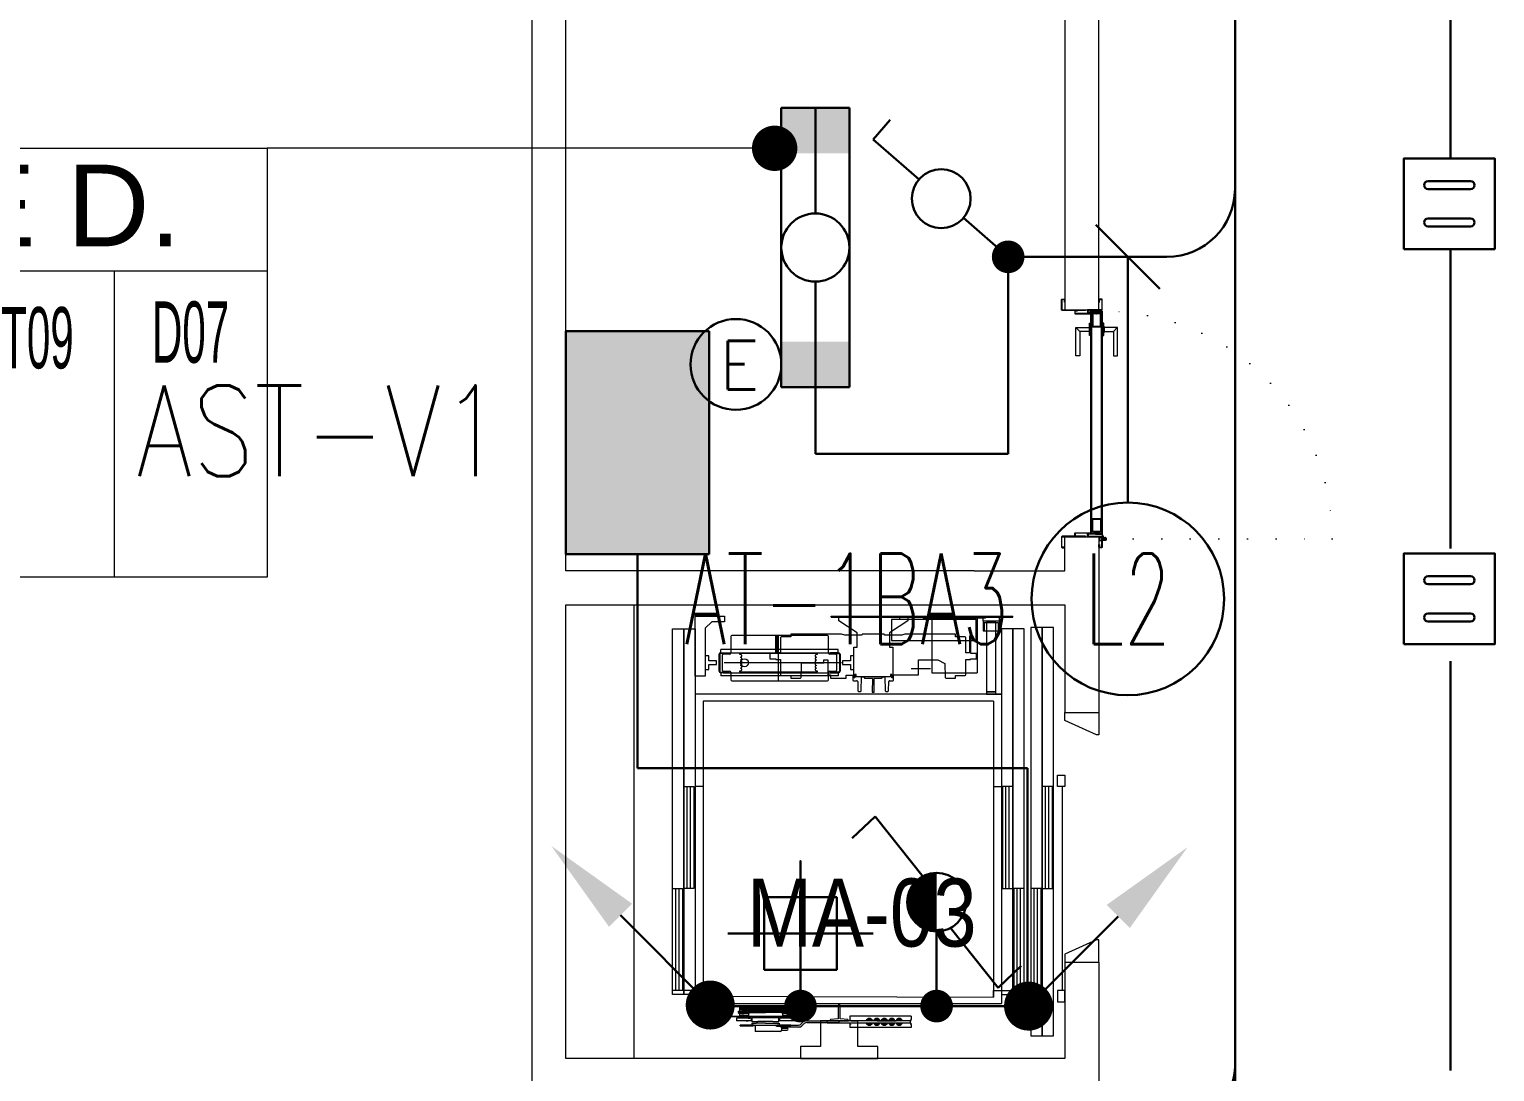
# Model space of a CAD drawing. Header units: metres. Extents: x -13316 to 152404, y -3899 to 30226.
# Drawn here: x 87758 to 88404, y 2069 to 2529 of the extents above; entities that cross this region are included whole.
import ezdxf
from ezdxf.enums import TextEntityAlignment as Align

# ---------------------------------------------------------------- set-up
doc = ezdxf.new("R2010")
doc.units = ezdxf.units.M
doc.header["$LTSCALE"] = 100
doc.header["$MEASUREMENT"] = 0
doc.linetypes.add('DOT2', pattern=[0.125, 0, -0.125])
doc.linetypes.add('HIDDEN', pattern=[0.375, 0.25, -0.125])
doc.layers.get('0').update_dxf_attribs({"color": 9, "lineweight": 9})
for name, color, linetype, lineweight in [('00', 9, 'Continuous', 9), ('05V', 9, 'Continuous', 9), ('06B', 9, 'Continuous', 9), ('06D', 9, 'Continuous', 9), ('10', 9, 'Continuous', 9), ('20', 9, 'DOT2', 9), ('21', 9, 'Continuous', 9), ('21_mahal200', 9, 'Continuous', 9), ('E-1x58W ETANŞ FLUORESAN ARMATÜR (DİKEY MONTAJ)', 7, 'Continuous', 30), ('E-2x18W GÖMME PL COMPACT FLUORESAN KARE ARMATÜR', 7, 'Continuous', 30), ('E-2x36 W SIVAÜSTÜ FLUORESAN ARMATÜR (ETANŞ)', 7, 'Continuous', 30), ('E-ACİL AYDINLATMA KİTİ', 7, 'Continuous', 30), ('E-ANAHTAR', 7, 'Continuous', 30), ('E-AYDINLATMA VE PRİZ PANOSU', 7, 'Continuous', 30), ('E-KABLO', 7, 'Continuous', 30), ('E-KUVVET PANOSU (MCC)', 7, 'Continuous', 30), ('E-LINYE', 7, 'Continuous', 30), ('E-VAEVİYEN ANAHTAR (ETANŞ)', 7, 'Continuous', 30), ('E-YUKARI ÇIKAN HAT', 7, 'Continuous', 30)]:
    doc.layers.add(name, color=color, linetype=linetype, lineweight=lineweight)
doc.styles.add('Arial', font='arial.ttf', dxfattribs={"height": 2.5})
doc.styles.add('E-YAZI', font='txttw.shx')
doc.styles.add('MuuM_TEXT-STANDART', font='ARIALN.TTF')
doc.dimstyles.new('MuuM_DIM200', dxfattribs={"dimscale": 20, "dimtxt": 2, "dimasz": 1, "dimexe": 1, "dimexo": 1, "dimgap": 1, "dimtad": 1, "dimdec": 1, "dimrnd": 0.5, "dimdsep": 46, "dimtxsty": 'MuuM_TEXT-STANDART', "dimblk": 'ARCHTICK', "dimcen": 0, "dimdle": 0.15, "dimclrd": 256, "dimclre": 256, "dimclrt": 256, "dimadec": 0, "dimazin": 0, "dimtfac": 5, "dimtdec": 1, "dimtix": 1, "dimtmove": 2, "dimatfit": 3, "dimldrblk": 'DOT', "dimfxl": 3, "dimfxlon": 1, "dimtolj": 1, "dimlwd": -1, "dimlwe": -1, "dimarcsym": 0})

# ---------------------------------------------------------------- blocks, each defined once
blk = doc.blocks.new('100_1x58W ETANŞ FLUORESAN ARMATÜR (DİKEY MONTAJ)')
at = {"layer": 'E-1x58W ETANŞ FLUORESAN ARMATÜR (DİKEY MONTAJ)', "color": 4}
for points in [[(0, 2), (0, 2), (0, -2)], [(-1, -1), (1, -1), (1, 1), (-1, 1), (-1, -1)], [(-2, 0), (2, 0)]]:
    blk.add_lwpolyline(points, dxfattribs=at)
blk = doc.blocks.new('100_VAEVİYEN ANAHTAR (ETANŞ)')
at = {"layer": 'E-VAEVİYEN ANAHTAR (ETANŞ)', "color": 4}
for p, q in [((-1.695, 5.222), (-2.326, 4.622)), ((-0.372, 3.563), (-1.695, 5.222)), ((0, 2.053), (0, 0)), ((0.372, 2.164), (1.695, 0.505)), ((1.695, 0.505), (2.326, 1.105))]:
    blk.add_line(p, q, dxfattribs=at)
at = {"layer": 'E-VAEVİYEN ANAHTAR (ETANŞ)', "color": 4, "const_width": 0.81}
blk.add_lwpolyline([(0, 3.268, 0.414214), (-0.405, 2.863, 0.414214), (0, 2.458, 0.414214)], format="xyb", dxfattribs=at)
at = {"layer": 'E-VAEVİYEN ANAHTAR (ETANŞ)', "color": 4}
blk.add_circle((0, 2.863), 0.81, dxfattribs=at)
blk = doc.blocks.new('100_2x36 W SIVAÜSTÜ FLUORESAN ARMATÜR (ETANŞ)')
at = {"layer": 'E-2x36 W SIVAÜSTÜ FLUORESAN ARMATÜR (ETANŞ)', "color": 4}
for p, q in [((-6.15, 1.5), (6.15, 1.5)), ((-6.15, 1.5), (-6.15, -1.5)), ((6.15, 1.5), (6.15, -1.5)), ((-1.5, 0), (-6.15, 0)), ((1.5, 0), (6.15, 0)), ((-6.15, -1.5), (6.15, -1.5))]:
    blk.add_line(p, q, dxfattribs=at)
blk.add_circle((0, 0), 1.5, dxfattribs=at)
for points in [[(-4.15, 1.5), (-4.15, -1.5), (-6.15, 1.5), (-6.15, -1.5)], [(4.15, 1.5), (4.15, -1.5), (6.15, 1.5), (6.15, -1.5)]]:
    blk.add_solid(points, dxfattribs=at)
blk = doc.blocks.new('100_ANAHTAR')
at = {"layer": 'E-ANAHTAR', "color": 4}
for p, q in [((0, 5.345), (-0.714, 5.345)), ((0, 3.673), (0, 5.345)), ((0, 2.053), (0, 0))]:
    blk.add_line(p, q, dxfattribs=at)
blk.add_circle((0, 2.863), 0.81, dxfattribs=at)
blk = doc.blocks.new('100_ACİL AYDINLATMA KİTİ')
at = {"layer": 'E-ACİL AYDINLATMA KİTİ', "color": 3}
blk.add_circle((0, 0), 1.251, dxfattribs=at)
at = {"layer": 'E-ACİL AYDINLATMA KİTİ', "color": 3, "style": 'E-YAZI'}
blk.add_text('E', height=1.34, dxfattribs=at).set_placement((-0.448, -0.694))
blk = doc.blocks.new('100_KUVVET PANOSU (MCC)')
at = {"layer": 'E-KUVVET PANOSU (MCC)', "color": 4}
for p, q in [((-3.072, 3.948), (3.072, 3.948)), ((-3.072, 0), (-3.072, 3.948)), ((3.072, 3.948), (3.072, 0)), ((3.072, 0), (-3.072, 0))]:
    blk.add_line(p, q, dxfattribs=at)
blk.add_solid([(-3.072, 3.948), (3.072, 3.948), (-3.072, 0), (3.072, 0)], dxfattribs=at)
blk = doc.blocks.new('100_YUKARI ÇIKAN HAT')
at = {"layer": 'E-YUKARI ÇIKAN HAT', "color": 3, "linetype": 'Continuous'}
blk.add_line((2.472, 2.471), (0, 0), dxfattribs=at)
at = {"layer": 'E-YUKARI ÇIKAN HAT', "color": 4, "linetype": 'Continuous', "const_width": 0.675}
blk.add_lwpolyline([(-0.338, 0, 1), (0.337, 0, 1)], format="xyb", close=True, dxfattribs=at)
at = {"layer": 'E-YUKARI ÇIKAN HAT', "color": 3, "linetype": 'Continuous'}
blk.add_solid([(2.154, 2.789), (2.79, 2.152), (4.382, 4.379)], dxfattribs=at)
blk = doc.blocks.new('2x18W GÖMME PL COMPACT FLUORESAN KARE ARMATÜR')
at = {"layer": 'E-2x18W GÖMME PL COMPACT FLUORESAN KARE ARMATÜR', "color": 7}
for p, q in [((-9.33, 10), (9.33, 10)), ((-9.33, 6.44), (9.33, 6.44)), ((-9.33, -6.44), (9.33, -6.44)), ((-9.33, -10), (9.33, -10))]:
    blk.add_line(p, q, dxfattribs=at)
at = {"layer": 'E-2x18W GÖMME PL COMPACT FLUORESAN KARE ARMATÜR', "color": 4}
blk.add_lwpolyline([(-20, -20), (20, -20), (20, 20), (-20, 20)], close=True, dxfattribs=at)
at = {"layer": 'E-2x18W GÖMME PL COMPACT FLUORESAN KARE ARMATÜR', "color": 7}
for centre, start, end in [((-9.33, 8.22), 90, 180), ((-9.33, 8.22), 180, 270), ((9.33, 8.22), 360, 90), ((9.33, 8.22), 270, 360), ((-9.33, -8.22), 90, 180), ((9.33, -8.22), 0, 90), ((-9.33, -8.22), 180, 270), ((9.33, -8.22), 270, 0)]:
    blk.add_arc(centre, 1.78, start, end, dxfattribs=at)
blk = doc.blocks.new('_ArchTick')
at = {"color": 0, "linetype": 'ByBlock', "const_width": 0.15}
blk.add_lwpolyline([(-0.5, -0.5), (0.5, 0.5)], dxfattribs=at)
blk = doc.blocks.new('_Dot')
at = {"color": 0, "linetype": 'ByBlock', "lineweight": -2}
blk.add_line((-0.5, 0), (-1, 0), dxfattribs=at)
at = {"color": 0, "linetype": 'ByBlock', "const_width": 0.5}
blk.add_lwpolyline([(-0.25, 0, 1), (0.25, 0, 1)], format="xyb", close=True, dxfattribs=at)
blk = doc.blocks.new('0_roomno2')
blk.add_lwpolyline([(19.375, -10.5), (0, -10.5), (0, 0), (19.375, 0)], close=True)
for points in [[(0, -3), (19.375, -3)], [(8.125, -3), (8.125, -10.5)], [(11.875, -3), (11.875, -10.5)], [(15.625, -3), (15.625, -10.5)], [(0, -6.75), (8.125, -6.75)]]:
    blk.add_lwpolyline(points)
at = {"style": 'MuuM_TEXT-STANDART', "width": 0.6}
blk.add_text('H:', height=1.5, dxfattribs=at).set_placement((0.35, -8.608), align=Align.MIDDLE_LEFT)
at = {"style": 'Arial'}
blk.add_attdef('ODANO', (0, 1.17), '', height=2, dxfattribs=at)
blk.add_attdef('MEKANADI', text='', height=2, dxfattribs=at).set_placement((0.35, -3), align=Align.BOTTOM_LEFT)
at = {"style": 'MuuM_TEXT-STANDART', "width": 0.6}
for tag, p in [('YER01', (10, -4.5)), ('TAVAN01', (13.75, -4.5)), ('DUVAR01', (17.5, -4.5)), ('YER02', (10, -6.75)), ('TAVAN02', (13.75, -6.75)), ('DUVAR02', (17.5, -6.75)), ('YER03', (10, -9)), ('TAVAN03', (13.75, -9)), ('DUVAR03', (17.5, -9))]:
    blk.add_attdef(tag, text='', height=1.5, dxfattribs=at).set_placement(p, align=Align.MIDDLE_CENTER)
for tag, p in [('M2', (0.35, -4.875)), ('TEMIZTAVANYUKSEKLIGI', (1.8, -8.608))]:
    blk.add_attdef(tag, text='', height=1.5, dxfattribs=at).set_placement(p, align=Align.MIDDLE_LEFT)
blk = doc.blocks.new('p-as-01_vw')
at = {"layer": '06D'}
for p, q in [((-542.5, -67), (-542.5, -17)), ((-542.5, -17), (1070, -17)), ((-525, -152), (-525, -17)), ((-525, -62), (-525, -17)), ((-525, -17), (-75, -17)), ((-525, -32), (-75, -32)), ((-525, -47), (-75, -47)), ((-75, -62), (-525, -62)), ((-75, -17), (-75, -62)), ((1070, -17), (1070, -67)), ((782, -117), (-582, -117)), ((-582, -152), (-582, -117)), ((1070, -117), (-582, -117)), ((-582, -120), (-582, -1432)), ((-542.5, -117), (-542.5, -67)), ((-542.5, -67), (1070, -67)), ((1070, -67), (-542.5, -67)), ((-75, -112), (-75, -67)), ((-75, -67), (375, -67)), ((-75, -82), (375, -82)), ((-75, -97), (375, -97)), ((375, -112), (-75, -112)), ((375, -67), (375, -112)), ((375, -152), (375, -117)), ((782, -1467), (782, -117)), ((860, -162), (860, -117)), ((860, -117), (1125, -117)), ((1070, -67), (1070, -117)), ((1125, -117), (1125, -247)), ((-550, -152), (-553.5, -1432)), ((750, -152), (-550, -152)), ((750, -1432), (750, -152)), ((920, -162), (860, -162)), ((890, -162), (890, -177)), ((950, -162), (890, -162)), ((890, -177), (912, -177)), ((912, -177), (912, -212)), ((1072, -162), (920, -162)), ((928, -212), (928, -177)), ((928, -177), (950, -177)), ((950, -177), (950, -162)), ((1100, -190), (1072, -162)), ((1100, -247), (1100, -190)), ((876, -231), (862.5, -231)), ((862.5, -748.1), (862.5, -231)), ((876, -265), (876, -230)), ((876, -241.1), (876, -728.1)), ((879, -230), (879, -265)), ((957, -223), (883, -223)), ((883, -223), (957, -223)), ((957, -226), (883, -226)), ((912, -212), (928, -212)), ((920, -761.6), (920, -245.4)), ((961, -265), (961, -230)), ((964, -230), (964, -265)), ((964, -231), (977.5, -231)), ((964, -241.1), (964, -728.1)), ((977.5, -748.1), (977.5, -231)), ((1125, -247), (1100, -247)), ((-680, -377), (-680, -315.5)), ((-680, -315.5), (-680, -372)), ((-680, -315.5), (-678, -315.5)), ((-678, -315.5), (-680, -315.5)), ((-678, -377), (-678, -315.5)), ((-678, -315.5), (-678, -367)), ((-658, -364.5), (-658, -299.5)), ((-647, -299.5), (-658, -299.5)), ((-647, -364.5), (-647, -299.5)), ((-645.5, -320), (-647, -320)), ((-645.5, -320), (-645.5, -332)), ((-640, -322), (-645.5, -322)), ((-645.5, -332), (-645.5, -322)), ((-640, -267), (-640, -427)), ((-638, -267), (-640, -267)), ((-638, -267), (-638, -427)), ((-635, -322), (-638, -322)), ((-635, -312), (-635, -352)), ((-626, -312), (-635, -312)), ((-635, -332), (-635, -322)), ((-621, -307), (-626, -312)), ((-626, -312), (-626, -352)), ((-622, -308), (-622, -427)), ((-617.5, -307), (-621, -307)), ((-616.5, -308), (-617.5, -307)), ((-616.5, -308), (-616.5, -427)), ((-616.5, -318.5), (-613.9, -333.5)), ((-613, -313.5), (-599, -313.5)), ((-599, -313.5), (-613, -313.5)), ((-613, -315.5), (-613, -313.5)), ((-613, -313.5), (-613, -315.5)), ((-613, -315.5), (-599, -315.5)), ((-613, -315.5), (-599, -315.5)), ((-607.5, -318.5), (-610.1, -333.5)), ((-607.5, -535.5), (-607.5, -318.5)), ((-602, -318.5), (-607.5, -318.5)), ((-602, -318.5), (-602, -427)), ((-598, -318.7), (-598, -316.5)), ((-598, -316.5), (-598, -318.7)), ((-598, -318.7), (-598, -535.2)), ((-598, -318.7), (-598, -535.2)), ((-596, -316.5), (-596, -537.5)), ((-596, -537.5), (-596, -316.5)), ((879, -265), (876, -265)), ((878.5, -316.6), (880.5, -314.6)), ((878.5, -652.6), (878.5, -316.6)), ((880.5, -314.6), (884.3, -314.6)), ((884.3, -314.6), (885.8, -320.4)), ((894.2, -320.4), (894.8, -318.1)), ((894.8, -318.1), (897.2, -318.1)), ((897.2, -318.1), (897.8, -320.4)), ((906.2, -320.4), (906.8, -318.1)), ((906.8, -318.1), (909.2, -318.1)), ((909.2, -318.1), (909.8, -320.4)), ((918.2, -320.4), (918.8, -318.1)), ((918.8, -318.1), (921.2, -318.1)), ((921.2, -318.1), (921.8, -320.4)), ((930.2, -320.4), (930.8, -318.1)), ((930.8, -318.1), (933.2, -318.1)), ((933.2, -318.1), (933.8, -320.4)), ((942.2, -320.4), (942.8, -318.1)), ((942.8, -318.1), (945.2, -318.1)), ((945.2, -318.1), (945.8, -320.4)), ((954.2, -320.4), (955.7, -314.6)), ((955.7, -314.6), (959.5, -314.6)), ((959.5, -314.6), (961.5, -316.6)), ((964, -265), (961, -265)), ((961.5, -316.6), (961.5, -652.6)), ((-679, -382), (-706.1, -382)), ((-706.1, -493), (-706.1, -382)), ((-706.1, -383), (-678, -383)), ((-680, -372), (-678, -372)), ((-678, -372), (-680, -372)), ((-680, -377), (-680, -372)), ((-678, -377), (-680, -377)), ((-680, -377), (-678, -377)), ((-679, -382), (-679, -377)), ((-678, -367), (-678, -572.4)), ((-668, -367), (-678, -367)), ((-678, -367), (-678, -386.5)), ((-678, -372), (-678, -367)), ((-678, -377), (-678, -372)), ((-668, -367), (-668, -386.5)), ((-668, -427), (-668, -386.5)), ((-645.7, -367.5), (-661.7, -367.5)), ((-661.7, -367.5), (-661.7, -394.1)), ((-658, -342), (-658, -351)), ((-658, -360), (-658, -351)), ((-647, -364.5), (-658, -364.5)), ((-645.5, -344), (-647, -344)), ((-647, -350.9), (-647, -359.1)), ((-645.7, -394.1), (-645.7, -367.5)), ((-645.5, -332), (-645.5, -342)), ((-645.5, -344), (-645.5, -332)), ((-640, -342), (-645.5, -342)), ((-635, -342), (-638, -342)), ((-635, -332), (-635, -342)), ((-626, -352), (-635, -352)), ((-622, -356), (-626, -352)), ((-613.9, -520.5), (-613.9, -333.5)), ((-610.1, -333.5), (-613.9, -333.5)), ((-610.1, -333.5), (-610.1, -520.5)), ((890, -323.6), (890, -323.6)), ((902, -323.6), (902, -323.6)), ((914, -323.6), (914, -323.6)), ((926, -323.6), (926, -323.6)), ((938, -323.6), (938, -323.6)), ((950, -323.6), (950, -323.6)), ((-678, -448.9), (-678, -487)), ((-668, -396.5), (-668, -395.5)), ((-668, -427), (-668, -487)), ((-661.9, -427), (-661.9, -394.1)), ((-661.7, -394.1), (-661.9, -394.1)), ((-661.9, -395.2), (-661.9, -395.2)), ((-661.9, -459.9), (-661.9, -427)), ((-645.5, -427), (-645.5, -394.1)), ((-645.5, -395.2), (-645.5, -395.2)), ((-645.5, -459.9), (-645.5, -427)), ((-640, -427), (-640, -587)), ((-638, -427), (-638, -587)), ((-622, -546), (-622, -427)), ((-622, -432), (-622, -427)), ((-616.5, -546), (-616.5, -427)), ((-602, -535.5), (-602, -427)), ((-688.8, -498), (-701.1, -498)), ((-699, -498), (-699, -523.4)), ((-691, -498), (-691, -523.4)), ((-686, -572.4), (-686, -497.1)), ((-683.8, -476), (-684, -476)), ((-683.8, -493), (-683.8, -476)), ((-680, -477), (-680, -538.5)), ((-678, -477), (-680, -477)), ((-678, -477), (-680, -477)), ((-680, -482), (-680, -477)), ((-680, -538.5), (-680, -482)), ((-678, -482), (-680, -482)), ((-680, -482), (-678, -482)), ((-679, -477), (-679, -473.3)), ((-678, -477), (-678, -538.5)), ((-678, -482), (-678, -477)), ((-678, -538.5), (-678, -482)), ((-668, -487), (-678, -487)), ((-661.9, -458.8), (-661.9, -458.8)), ((-661.7, -459.9), (-661.9, -459.9)), ((-661.7, -459.9), (-661.7, -486.5)), ((-661.7, -486.5), (-645.7, -486.5)), ((-658, -554.5), (-658, -489.5)), ((-647, -489.5), (-658, -489.5)), ((-647, -554.5), (-647, -489.5)), ((-647, -503.1), (-647, -494.9)), ((-645.5, -510), (-647, -510)), ((-645.7, -486.5), (-645.7, -459.9)), ((-645.7, -459.9), (-645.5, -459.9)), ((-645.5, -458.8), (-645.5, -458.8)), ((-645.5, -510), (-645.5, -522)), ((-640, -512), (-645.5, -512)), ((-645.5, -522), (-645.5, -512)), ((-635, -512), (-638, -512)), ((-635, -542), (-635, -502)), ((-626, -502), (-635, -502)), ((-635, -522), (-635, -512)), ((-635, -522), (-635, -512)), ((-622, -498), (-626, -502)), ((-626, -542), (-626, -502)), ((840, -484.6), (1040, -484.6)), ((-680, -538.5), (-678, -538.5)), ((-680, -538.5), (-678, -538.5)), ((-658, -550), (-658, -541)), ((-647, -554.5), (-658, -554.5)), ((-645.5, -534), (-647, -534)), ((-645.5, -534), (-645.5, -522)), ((-645.5, -522), (-645.5, -532)), ((-640, -532), (-645.5, -532)), ((-635, -532), (-638, -532)), ((-635, -522), (-635, -532)), ((-635, -522), (-635, -532)), ((-626, -542), (-635, -542)), ((-621, -547), (-626, -542)), ((-617.5, -547), (-621, -547)), ((-616.5, -546), (-617.5, -547)), ((-616.5, -535.5), (-613.9, -520.5)), ((-610.1, -520.5), (-613.9, -520.5)), ((-613, -538.5), (-599, -538.5)), ((-599, -538.5), (-613, -538.5)), ((-613, -538.5), (-613, -540.5)), ((-613, -538.5), (-613, -540.5)), ((-613, -540.5), (-599, -540.5)), ((-613, -540.5), (-599, -540.5)), ((-607.5, -535.5), (-610.1, -520.5)), ((-602, -535.5), (-607.5, -535.5)), ((-598, -535.2), (-598, -537.5)), ((-598, -535.2), (-598, -537.5)), ((-771, -582), (-825, -582)), ((-825, -582), (-825, -752)), ((-771, -670), (-771, -582)), ((-679, -589.3), (-670.5, -597.8)), ((-673.3, -583.7), (-665, -592)), ((-665.8, -609.1), (-665.8, -752)), ((-658, -608.9), (-658, -752)), ((-638, -587), (-640, -587)), ((890, -645.6), (890, -645.6)), ((902, -645.6), (902, -645.6)), ((914, -645.6), (914, -645.6)), ((926, -645.6), (926, -645.6)), ((938, -645.6), (938, -645.6)), ((950, -645.6), (950, -645.6)), ((-658, -670), (-771, -670)), ((-668, -1066), (-668, -699.5)), ((-668, -699.5), (-658, -699.5)), ((-658, -752), (-658, -670)), ((-658, -1066), (-658, -699.5)), ((880.5, -654.6), (878.5, -652.6)), ((884.3, -654.6), (880.5, -654.6)), ((885.8, -648.8), (884.3, -654.6)), ((894.8, -651.1), (894.2, -648.8)), ((897.2, -651.1), (894.8, -651.1)), ((897.8, -648.8), (897.2, -651.1)), ((906.8, -651.1), (906.2, -648.8)), ((909.2, -651.1), (906.8, -651.1)), ((909.8, -648.8), (909.2, -651.1)), ((918.8, -651.1), (918.2, -648.8)), ((921.2, -651.1), (918.8, -651.1)), ((921.8, -648.8), (921.2, -651.1)), ((930.8, -651.1), (930.2, -648.8)), ((933.2, -651.1), (930.8, -651.1)), ((933.8, -648.8), (933.2, -651.1)), ((942.8, -651.1), (942.2, -648.8)), ((945.2, -651.1), (942.8, -651.1)), ((945.8, -648.8), (945.2, -651.1)), ((955.7, -654.6), (954.2, -648.8)), ((959.5, -654.6), (955.7, -654.6)), ((961.5, -652.6), (959.5, -654.6)), ((-825, -752), (-825, -922)), ((-665.8, -752), (-658, -752)), ((-652, -713.5), (-658, -711)), ((-658, -711), (-658, -793)), ((-658, -834), (-658, -752)), ((-658, -752), (-658, -752)), ((-649.8, -748.2), (-652, -713.5)), ((-652, -790.5), (-649.8, -755.8)), ((-625.4, -748.2), (-649.8, -748.2)), ((-649.8, -755.8), (-625.4, -755.8)), ((-615.4, -747.5), (-625.4, -748.2)), ((-625.4, -755.8), (-615.4, -756)), ((-590, -747.5), (-615.4, -747.5)), ((-615.4, -756), (-590, -756.5)), ((-590, -756.5), (-590, -747.5)), ((876, -748.1), (862.5, -748.1)), ((879, -714.1), (876, -714.1)), ((876, -714.1), (876, -749.1)), ((879, -749.1), (879, -714.1)), ((957, -753.1), (883, -753.1)), ((957, -756.1), (883, -756.1)), ((883, -756.1), (957, -756.1)), ((928, -767.1), (912, -767.1)), ((912, -767.1), (912, -802.1)), ((928, -802.1), (928, -767.1)), ((964, -714.1), (961, -714.1)), ((961, -714.1), (961, -749.1)), ((964, -749.1), (964, -714.1)), ((964, -748.1), (977.5, -748.1)), ((1052, -832.1), (1104, -751.1)), ((1104, -751.1), (1120, -751.1)), ((1120, -751.1), (1120, -729.7)), ((1120, -729.7), (1125, -729.7)), ((1125, -729.7), (1125, -902.7)), ((-771, -922), (-771, -834)), ((-771, -834), (-658, -834)), ((-688, -1069.5), (-688, -799.5)), ((-674, -799.5), (-688, -799.5)), ((-674, -799.5), (-674, -801.5)), ((-673.5, -801.5), (-674, -801.5)), ((-673.5, -801.5), (-673.5, -800)), ((-673.5, -800), (-668.5, -800)), ((-668.5, -803.5), (-668.5, -800)), ((-668.5, -803.5), (-668, -803.5)), ((-668, -912.2), (-668, -799.5)), ((-658, -793), (-652, -790.5)), ((-658, -803.5), (-657.5, -803.5)), ((-658, -804.5), (-658, -829.5)), ((-657.5, -803.5), (-657.5, -800)), ((-657.5, -800), (-652.5, -800)), ((-652.5, -802.5), (-652.5, -800)), ((-652.5, -802.5), (-652, -802.5)), ((-638, -799.5), (-652, -799.5)), ((-652, -799.5), (-652, -802.5)), ((-638, -1069.5), (-638, -799.5)), ((853, -821.1), (853, -817.1)), ((853, -817.1), (988, -817.1)), ((868, -821.1), (853, -821.1)), ((858, -902.1), (858, -827.1)), ((858, -827.1), (868, -827.1)), ((868, -827.1), (868, -821.1)), ((912, -802.1), (890, -802.1)), ((890, -802.1), (890, -817.1)), ((890, -817.1), (950, -817.1)), ((950, -802.1), (928, -802.1)), ((950, -817.1), (950, -802.1)), ((988, -817.1), (988, -832.1)), ((988, -832.1), (1052, -832.1)), ((-668, -876.9), (-672.5, -879.5)), ((-672.5, -879.5), (-672.5, -890.5)), ((-672.5, -890.5), (-668, -893.1)), ((-653.5, -879.5), (-658, -876.9)), ((-658, -893.1), (-653.5, -890.5)), ((-653.5, -890.5), (-653.5, -879.5)), ((815.4, -898.1), (790, -897.6)), ((790, -897.6), (790, -906.6)), ((825.4, -898.4), (815.4, -898.1)), ((849.8, -898.4), (825.4, -898.4)), ((852, -863.6), (849.8, -898.4)), ((858, -861.1), (852, -863.6)), ((858, -943.1), (858, -861.1)), ((858, -903.3), (858, -902.1)), ((858, -978.3), (858, -903.3)), ((1125, -902.7), (1125, -1075.7)), ((-825, -922), (-771, -922)), ((-668, -909.9), (-672.5, -912.5)), ((-672.5, -912.5), (-672.5, -923.5)), ((-672.5, -923.5), (-668, -926.1)), ((-668, -942.9), (-672.5, -945.5)), ((-672.5, -945.5), (-672.5, -956.5)), ((-672.5, -956.5), (-668, -959.1)), ((-653.5, -912.5), (-658, -909.9)), ((-658, -926.1), (-653.5, -923.5)), ((-653.5, -945.5), (-658, -942.9)), ((-658, -959.1), (-653.5, -956.5)), ((-653.5, -923.5), (-653.5, -912.5)), ((-653.5, -956.5), (-653.5, -945.5)), ((790, -906.6), (815.4, -906.6)), ((815.4, -906.6), (825.4, -905.9)), ((825.4, -905.9), (849.8, -905.9)), ((849.8, -905.9), (852, -940.6)), ((852, -940.6), (858, -943.1)), ((-668, -975.9), (-672.5, -978.5)), ((-672.5, -978.5), (-672.5, -989.5)), ((-672.5, -989.5), (-668, -992.1)), ((-668, -1008.9), (-672.5, -1011.5)), ((-672.5, -1011.5), (-672.5, -1022.5)), ((-672.5, -1022.5), (-668, -1025.1)), ((-653.5, -978.5), (-658, -975.9)), ((-658, -992.1), (-653.5, -989.5)), ((-653.5, -1011.5), (-658, -1008.9)), ((-658, -1025.1), (-653.5, -1022.5)), ((-653.5, -989.5), (-653.5, -978.5)), ((-653.5, -1022.5), (-653.5, -1011.5)), ((853, -988.3), (853, -984.3)), ((853, -984.3), (868, -984.3)), ((988, -988.3), (853, -988.3)), ((868, -978.3), (858, -978.3)), ((868, -984.3), (868, -978.3)), ((1052, -973.3), (988, -973.3)), ((988, -973.3), (988, -988.3)), ((1104, -1054.3), (1052, -973.3)), ((-674, -1069.5), (-688, -1069.5)), ((-674, -1069.5), (-674, -1067.5)), ((-674, -1067.5), (-673.5, -1067.5)), ((-673.5, -1067.5), (-673.5, -1069)), ((-673.5, -1067.5), (-673.5, -1067.5)), ((-673.5, -1069), (-668.5, -1069)), ((-668.5, -1065.5), (-668.5, -1069)), ((-668.5, -1065.5), (-668, -1065.5)), ((-668, -1066), (-658, -1066)), ((-658, -1064.5), (-658, -1039.5)), ((-658, -1065.5), (-657.5, -1065.5)), ((-657.5, -1065.5), (-657.5, -1069)), ((-657.5, -1069), (-652.5, -1069)), ((-652.5, -1066.5), (-652.5, -1069)), ((-652.5, -1066.5), (-652, -1066.5)), ((-652, -1069.5), (-652, -1066.5)), ((-638, -1069.5), (-652, -1069.5)), ((1120, -1054.3), (1104, -1054.3)), ((1120, -1075.7), (1120, -1054.3)), ((1125, -1075.7), (1120, -1075.7)), ((792, -1402.1), (782, -1402.1)), ((782, -1402.1), (782, -1442.1)), ((792, -1442.1), (792, -1402.1)), ((1096.6, -1402.1), (792, -1402.1)), ((792, -1402.1), (792, -1442.1)), ((1096.6, -1442.1), (1096.6, -1402.1)), ((-582, -1432), (-582, -1467)), ((1070, -1467), (-582, -1467)), ((750, -1432), (-553.5, -1432)), ((-553.5, -1432), (-525, -1432)), ((-542.5, -1467), (-542.5, -1517)), ((-525, -1432), (-525, -1567)), ((375, -1472), (-75, -1472)), ((-75, -1472), (-75, -1517)), ((750, -1432), (375, -1432)), ((375, -1432), (375, -1467)), ((375, -1517), (375, -1472)), ((782, -1432), (782, -1467)), ((782, -1442.1), (792, -1442.1)), ((792, -1442.1), (1096.6, -1442.1)), ((1070, -1517), (1070, -1467)), ((-542.5, -1517), (1070, -1517)), ((1070, -1517), (-542.5, -1517)), ((-542.5, -1517), (-542.5, -1567)), ((-75, -1522), (-525, -1522)), ((-525, -1522), (-525, -1567)), ((-525, -1537), (-75, -1537)), ((-75, -1487), (375, -1487)), ((-75, -1502), (375, -1502)), ((-75, -1517), (375, -1517)), ((-75, -1567), (-75, -1522)), ((1070, -1567), (1070, -1517)), ((1075, -1597), (-725, -1597)), ((-725, -1597), (-725, -1647)), ((-542.5, -1567), (1070, -1567)), ((-525, -1552), (-75, -1552)), ((-525, -1567), (-75, -1567)), ((-75, -1597), (-525, -1597)), ((-525, -1597), (-525, -1642)), ((-525, -1612), (-75, -1612)), ((-75, -1642), (-75, -1597)), ((1075, -1647), (1075, -1597)), ((1075, -1647), (-725, -1647)), ((-725, -1647), (-725, -1697)), ((-725, -1647), (1075, -1647)), ((-525, -1627), (-75, -1627)), ((-525, -1642), (-75, -1642)), ((375, -1647), (-75, -1647)), ((-75, -1647), (-75, -1692)), ((-75, -1662), (375, -1662)), ((-75, -1677), (375, -1677)), ((375, -1692), (375, -1647)), ((1075, -1697), (1075, -1647)), ((-725, -1697), (1075, -1697)), ((-525, -1714), (-575, -1714)), ((-575, -1714), (-575, -1747)), ((-525, -1747), (-525, -1714)), ((-525, -1737), (375, -1737)), ((-75, -1692), (375, -1692)), ((375, -1714), (425, -1714)), ((375, -1747), (375, -1714)), ((425, -1714), (425, -1747)), ((-575, -1747), (-525, -1747)), ((425, -1747), (375, -1747))]:
    blk.add_line(p, q, dxfattribs=at)
at = {"layer": '06D', "ltscale": 15}
for p, q in [((883, -242), (883, -269)), ((952, -237), (888, -237)), ((957, -269), (957, -242)), ((840, -279), (840, -700.1)), ((878, -274), (845, -274)), ((1035, -274), (962, -274)), ((1040, -700.1), (1040, -279)), ((845, -705.1), (878, -705.1)), ((883, -710.1), (883, -737.1)), ((957, -737.1), (957, -710.1)), ((962, -705.1), (1035, -705.1)), ((888, -742.1), (952, -742.1))]:
    blk.add_line(p, q, dxfattribs=at)
at = {"layer": '06D', "ltscale": 0.25}
for p, q in [((961, -446.1), (937, -446.1)), ((937, -446.1), (937, -473.1)), ((961, -472.1), (961, -446.1)), ((867, -493.1), (864, -496.1)), ((864, -496.1), (864, -539.1)), ((934, -493.1), (867, -493.1)), ((937, -473.1), (934, -473.1)), ((934, -473.1), (934, -493.1)), ((1036.5, -472.1), (961, -472.1)), ((964, -493.1), (964, -478.1)), ((964, -478.1), (1036.5, -478.1)), ((1031, -493.1), (964, -493.1)), ((1034, -496.1), (1031, -493.1)), ((1034, -539.1), (1034, -496.1)), ((1036.5, -478.1), (1036.5, -472.1)), ((864, -539.1), (852, -539.1)), ((852, -539.1), (852, -581.7)), ((1046, -539.1), (1034, -539.1)), ((1046, -762.6), (1046, -539.1)), ((854.9, -584.7), (894, -585.7)), ((894, -585.7), (919, -586.6)), ((919, -586.6), (919, -684.9)), ((933, -702.1), (866, -702.1)), ((866, -702.1), (866, -713.8)), ((919, -684.9), (933, -684.9)), ((933, -684.9), (933, -702.1)), ((866, -713.8), (851.5, -713.8)), ((851.5, -713.8), (851.5, -782.8)), ((1041.5, -776.5), (1046, -762.6)), ((793.8, -837.9), (793.8, -846.5)), ((836.7, -833.8), (796.7, -834.9)), ((836.7, -833.8), (836.7, -833.8)), ((840.8, -815.1), (840.8, -828.9)), ((865.5, -812.1), (843.8, -812.1)), ((851.5, -782.8), (865.5, -782.8)), ((865.5, -782.8), (865.5, -812.1)), ((1041.5, -852.6), (1041.5, -776.5)), ((796.7, -849.5), (858, -851)), ((858, -851), (858, -953.2)), ((1043, -852.6), (1041.5, -852.6)), ((1046, -948.6), (1046, -855.6)), ((-659, -920), (-659, -1004)), ((793.8, -957.7), (793.8, -966.4)), ((858, -953.2), (796.7, -954.7)), ((1041.5, -1027.8), (1041.5, -951.6)), ((1041.5, -951.6), (1043, -951.6)), ((796.7, -969.4), (836.7, -970.5)), ((836.7, -970.5), (836.7, -970.5)), ((840.8, -975.4), (840.8, -989.1)), ((843.8, -992.1), (866, -992.1)), ((866, -992.1), (866, -1102.1)), ((1046, -1041.6), (1041.5, -1027.8)), ((895, -1070.1), (895, -1154.1)), ((1046, -1265.1), (1046, -1041.6)), ((866, -1102.1), (933, -1102.1)), ((933, -1102.1), (933, -1187.1)), ((852, -1222.5), (852, -1265.1)), ((915.8, -1217.9), (854.9, -1219.6)), ((933, -1187.1), (915.8, -1217.9)), ((852, -1265.1), (864, -1265.1)), ((864, -1265.1), (864, -1308.1)), ((1034, -1308.1), (1034, -1265.1)), ((1034, -1265.1), (1046, -1265.1)), ((864, -1308.1), (867, -1311.1)), ((867, -1311.1), (934, -1311.1)), ((934, -1311.1), (934, -1331.1)), ((934, -1331.1), (937, -1331.1)), ((937, -1331.1), (937, -1358.1)), ((961, -1358.1), (961, -1332.1)), ((961, -1332.1), (1036.5, -1332.1)), ((964, -1326.1), (964, -1311.1)), ((964, -1311.1), (1031, -1311.1)), ((1036.5, -1326.1), (964, -1326.1)), ((1031, -1311.1), (1034, -1308.1)), ((1036.5, -1332.1), (1036.5, -1326.1)), ((937, -1358.1), (961, -1358.1))]:
    blk.add_line(p, q, dxfattribs=at)
at = {"layer": '06D', "linetype": 'Continuous', "ltscale": 0.25}
for p, q in [((1121, -717.1), (1121, -1300.6)), ((1121, -717.1), (1125, -717.1)), ((1125, -717.1), (1125, -1299.7)), ((1111, -982.6), (1018, -982.6)), ((1018, -982.6), (1018, -1356.6)), ((1111, -1356.6), (1111, -982.6)), ((1111, -1318.9), (1111, -1018.9)), ((1111, -1018.9), (1121, -1018.9)), ((1121, -1018.9), (1121, -1318.9)), ((876, -1160.1), (876, -1360.1)), ((1121, -1160.1), (876, -1160.1)), ((1121, -1122.6), (1116, -1122.6)), ((1121, -1122.6), (1116, -1122.6)), ((1116, -1397.6), (1116, -1122.6)), ((1121, -1397.6), (1121, -1122.6)), ((1121, -1318.9), (1111, -1318.9)), ((1121, -1300.6), (1121, -1309.1)), ((1121, -1309.1), (1121, -1315.1)), ((1121, -1315.1), (1121, -1322.6)), ((1121, -1322.6), (1121, -1517.1)), ((1125, -1299.7), (1125, -1309.1)), ((1125, -1309.1), (1125, -1315.1)), ((1125, -1315.1), (1125, -1323.5)), ((1125, -1323.5), (1125, -1517.1)), ((1121, -1360.1), (876, -1360.1)), ((1018, -1356.6), (1111, -1356.6)), ((1116, -1397.6), (1121, -1397.6)), ((1121, -1517.1), (1125, -1517.1))]:
    blk.add_line(p, q, dxfattribs=at)
at = {"layer": '06D', "ltscale": 30}
for p, q in [((1060.6, -1386.4), (1060.6, -1457.9)), ((1105, -1386.4), (1060.6, -1386.4)), ((1096.6, -1391.9), (1060.6, -1391.9)), ((1096.6, -1391.9), (1096.6, -1452.4)), ((1096.6, -1452.4), (1060.6, -1452.4)), ((1105, -1457.9), (1060.6, -1457.9))]:
    blk.add_line(p, q, dxfattribs=at)
at = {"layer": '06D', "ltscale": 6}
for p, q in [((1105, -1386.4), (1105, -1457.9)), ((1105, -1387.1), (1125, -1387.1)), ((1123, -1387.1), (1123, -1457.1)), ((1125, -1387.1), (1125, -1457.1)), ((1125, -1457.1), (1105, -1457.1))]:
    blk.add_line(p, q, dxfattribs=at)
at = {"layer": '06D'}
for centre, radius in [((920, -334.6), 17.5), ((-612, -327), 3), ((-612, -527), 3)]:
    blk.add_circle(centre, radius, dxfattribs=at)
for centre, radius, start, end in [((883, -230), 7, 90, 180), ((883, -230), 4, 90, 180), ((888, -242), 5, 90, 180), ((952, -242), 5, 0, 90), ((957, -230), 7, 0, 90), ((957, -230), 4, 0, 90), ((-599, -316.5), 3, 0, 90), ((-599, -316.5), 3, 0, 90), ((-599, -316.5), 1, 0, 90), ((-599, -316.5), 1, 0, 90), ((845, -279), 5, 90, 180), ((878, -269), 5, 270, 0), ((890, -319.3), 4.3, 195, 270), ((890, -319.3), 4.3, 270, 344.99999), ((902, -319.3), 4.3, 195, 270), ((902, -319.3), 4.3, 270, 344.99999), ((914, -319.3), 4.3, 195, 270), ((914, -319.3), 4.3, 270, 344.99999), ((926, -319.3), 4.3, 195, 270), ((926, -319.3), 4.3, 270, 344.99999), ((938, -319.3), 4.3, 195, 270), ((938, -319.3), 4.3, 270, 344.99999), ((950, -319.3), 4.3, 195, 270), ((950, -319.3), 4.3, 270, 345), ((962, -269), 5, 180, 270), ((1035, -279), 5, 0, 90), ((-612, -327), 3, 0, 180), ((-612, -327), 3, 180, 0), ((-701.1, -493), 5, 180, 270), ((-688.8, -493), 5, 270, 0), ((-684, -470), 6, 270, 0), ((-695, -523.4), 4, 180, 0), ((-662, -572.4), 24, 180, 225), ((-662, -572.4), 16, 180, 225), ((-612, -527), 3, 0, 180), ((-612, -527), 3, 180, 0), ((-599, -537.5), 1, 270, 0), ((-599, -537.5), 3, 270, 0), ((-599, -537.5), 3, 270, 0), ((-599, -537.5), 1, 270, 0), ((-681.8, -609.1), 16, 0, 45), ((-682, -608.9), 24, 0, 45), ((890, -649.9), 4.3, 90, 165.00001), ((890, -649.9), 4.3, 15, 90), ((902, -649.9), 4.3, 90, 165.00001), ((902, -649.9), 4.3, 15, 90), ((914, -649.9), 4.3, 90, 165.00001), ((914, -649.9), 4.3, 15, 90), ((926, -649.9), 4.3, 90, 165.00001), ((926, -649.9), 4.3, 15, 90), ((938, -649.9), 4.3, 90, 165.00001), ((938, -649.9), 4.3, 15, 90), ((950, -649.9), 4.3, 90, 165.00001), ((950, -649.9), 4.3, 15, 90), ((845, -700.1), 5, 180, 270), ((878, -710.1), 5, 0, 90), ((962, -710.1), 5, 90, 180), ((1035, -700.1), 5, 270, 0), ((883, -749.1), 7, 180, 270), ((883, -749.1), 4, 180, 270), ((888, -737.1), 5, 180, 270), ((952, -737.1), 5, 270, 0), ((957, -749.1), 4, 270, 0), ((957, -749.1), 7, 270, 0), ((-663, -885), 15, 109.47122, 250.52878), ((-663, -918), 15, 109.47122, 250.52878), ((-663, -885), 9.5, 121.75686, 238.24314), ((-663, -885), 6, 146.44269, 213.55731), ((-663, -885), 15, 289.47122, 70.52878), ((-663, -885), 9.5, 301.75686, 58.24314), ((-663, -885), 6, 326.44269, 33.55731), ((-663, -918), 15, 289.47122, 70.52878), ((-663, -951), 15, 109.47122, 250.52878), ((-663, -918), 9.5, 121.75686, 238.24314), ((-663, -951), 9.5, 121.75686, 238.24314), ((-663, -918), 6, 146.44269, 213.55731), ((-663, -951), 6, 146.44269, 213.55731), ((-663, -918), 9.5, 301.75686, 58.24314), ((-663, -918), 6, 326.44269, 33.55731), ((-663, -951), 15, 289.47122, 70.52878), ((-663, -951), 9.5, 301.75686, 58.24314), ((-663, -951), 6, 326.44269, 33.55731), ((-663, -984), 15, 109.47122, 250.52878), ((-663, -1017), 15, 109.47122, 250.52878), ((-663, -984), 9.5, 121.75686, 238.24314), ((-663, -1017), 9.5, 121.75686, 238.24314), ((-663, -984), 6, 146.44269, 213.55731), ((-663, -1017), 6, 146.44269, 213.55731), ((-663, -984), 15, 289.47122, 70.52878), ((-663, -984), 9.5, 301.75686, 58.24314), ((-663, -984), 6, 326.44269, 33.55731), ((-663, -1017), 15, 289.47122, 70.52878), ((-663, -1017), 9.5, 301.75686, 58.24314), ((-663, -1017), 6, 326.44269, 33.55731)]:
    blk.add_arc(centre, radius, start, end, dxfattribs=at)
at = {"layer": '06D', "ltscale": 0.25}
for centre, radius, start, end in [((855, -581.7), 2.98, 180, 268.47593), ((796.8, -837.9), 3, 91.5, 180), ((835.8, -828.9), 5, 280.303, 360), ((843.8, -815.1), 3, 90, 180), ((796.8, -846.5), 2.99, 180, 268.61375), ((1043, -855.6), 3, 360, 90), ((796.8, -957.7), 3, 91.38625, 180), ((796.8, -966.4), 3, 180, 268.5), ((1043, -948.6), 3, 270, 0), ((835.8, -975.4), 5, 360, 79.697), ((843.8, -989.1), 3, 180, 270), ((855, -1222.5), 2.98, 91.52407, 180)]:
    blk.add_arc(centre, radius, start, end, dxfattribs=at)
blk = doc.blocks.new('gr-p-barel kilitli kapı kolu')
at = {"flags": 128}
for points in [[(-0.9, 0.8), (-0.9, 4.9), (-11.7, 4.9), (-11.7, 6.7), (0.9, 6.7), (0.9, 0.8)], [(-0.8, 5), (0.8, 6.6)]]:
    blk.add_lwpolyline(points, dxfattribs=at)
blk.add_lwpolyline([(-2.75, 0), (-2.75, 0.7), (2.75, 0.7), (2.75, 0)])
blk.add_lwpolyline([(-1.3, 0.7), (1.3, 0.7), (1.3, 0.8), (-1.3, 0.8)], close=True)
blk = doc.blocks.new('prf-scr2')
at = {"linetype": 'DOT2', "ltscale": 10}
blk.add_line((0, 0.19), (0, -1.06), dxfattribs=at)
for p, q in [((0.09, -0.24), (-0.09, -0.2)), ((-0.09, -0.24), (0.09, -0.28)), ((0.09, -0.32), (-0.09, -0.28)), ((-0.09, -0.32), (0.09, -0.36)), ((0.09, -0.4), (-0.09, -0.36)), ((-0.09, -0.4), (0.09, -0.44)), ((0.09, -0.48), (-0.09, -0.44)), ((-0.09, -0.48), (0.09, -0.52)), ((0.09, -0.56), (-0.09, -0.52)), ((-0.09, -0.56), (0.09, -0.6)), ((0.09, -0.64), (-0.09, -0.6)), ((-0.09, -0.64), (0.09, -0.68)), ((0.09, -0.72), (-0.09, -0.68)), ((-0.09, -0.72), (0.09, -0.76)), ((0.06, -0.84), (-0.08, -0.76)), ((-0.07, -0.8), (0.06, -0.84)), ((0.09, -0.17), (0, -0.15)), ((0, -0.18), (0.09, -0.2))]:
    blk.add_line(p, q)
blk.add_lwpolyline([(0.23, 0), (-0.23, 0), (-0.23, -0.01), (-0.12, -0.14), (0.12, -0.14), (0.23, -0.01), (0.23, 0)], close=True)
for points in [[(0.23, -0.01), (-0.23, -0.01)], [(-0.09, -0.14), (-0.09, -0.2), (-0.12, -0.22), (-0.12, -0.23), (-0.09, -0.24), (-0.09, -0.28), (-0.12, -0.3), (-0.12, -0.31), (-0.09, -0.32), (-0.09, -0.36), (-0.12, -0.38), (-0.12, -0.39), (-0.09, -0.4), (-0.09, -0.44), (-0.12, -0.46), (-0.12, -0.46), (-0.09, -0.48), (-0.09, -0.52), (-0.12, -0.54), (-0.12, -0.54), (-0.09, -0.56), (-0.09, -0.6), (-0.12, -0.62), (-0.12, -0.62), (-0.09, -0.64), (-0.09, -0.68), (-0.12, -0.69), (-0.12, -0.7), (-0.09, -0.72), (-0.09, -0.73), (-0.08, -0.76), (-0.1, -0.77), (-0.1, -0.78), (-0.07, -0.8), (-0.01, -0.94), (0, -0.95), (0.01, -0.94), (0.08, -0.76), (0.09, -0.76), (0.12, -0.74), (0.12, -0.73), (0.09, -0.72), (0.09, -0.68), (0.12, -0.66), (0.12, -0.66), (0.09, -0.64), (0.09, -0.6), (0.12, -0.58), (0.12, -0.58), (0.09, -0.56), (0.09, -0.52), (0.12, -0.5), (0.12, -0.5), (0.09, -0.48), (0.09, -0.44), (0.12, -0.43), (0.12, -0.42), (0.09, -0.4), (0.09, -0.36), (0.12, -0.35), (0.12, -0.34), (0.09, -0.32), (0.09, -0.28), (0.12, -0.27), (0.12, -0.26), (0.09, -0.24), (0.09, -0.2), (0.12, -0.19), (0.12, -0.18), (0.09, -0.17), (0.09, -0.14)]]:
    blk.add_lwpolyline(points)
blk = doc.blocks.new('K-SAC-01')
at = {"layer": '10'}
for points in [[(-4.6, 16.2, -0.414214), (-4.5, 16.3), (-0.1, 16.3, -0.414214), (0, 16.2), (0, 5.9), (0.2, 5.9), (0.2, 16.2, 0.414214), (-0.1, 16.5), (-4.5, 16.5, 0.414214), (-4.8, 16.2), (-4.8, 15.3, 0.414214), (-4.5, 15), (-3.4, 15), (-3.4, 15.2), (-4.5, 15.2, -0.414214), (-4.6, 15.3)], [(104.6, 16.2, 0.414214), (104.5, 16.3), (100.1, 16.3, 0.414214), (100, 16.2), (100, 5.9), (99.8, 5.9), (99.8, 16.2, -0.414214), (100.1, 16.5), (104.5, 16.5, -0.414214), (104.8, 16.2), (104.8, 15.3, -0.414214), (104.5, 15), (103.4, 15), (103.4, 15.2), (104.5, 15.2, 0.414214), (104.6, 15.3)], [(0.2, 10.3, -0.414214), (0.5, 10.6), (1.5, 10.6, -0.414214), (1.8, 10.3), (1.8, 3.9, -0.414214), (1.5, 3.6, -0.414214), (1.2, 3.9), (1.2, 4.8), (0.2, 4.8), (0.2, -1.2, -0.414214), (-0.1, -1.5), (-4.5, -1.5, -0.414214), (-4.8, -1.2), (-4.8, -0.3, -0.414214), (-4.5, 0), (-3.4, 0), (-3.4, -0.2), (-4.5, -0.2, 0.414214), (-4.6, -0.3), (-4.6, -1.2, 0.414214), (-4.5, -1.3), (-0.1, -1.3, 0.414214), (0, -1.2), (0, 5), (1.4, 5), (1.4, 3.9, 0.414214), (1.5, 3.8, 0.414214), (1.6, 3.9), (1.6, 10.3, 0.414214), (1.5, 10.4), (0.5, 10.4, 0.414214), (0.4, 10.3), (0.4, 9.4), (0.2, 9.4)], [(99.8, 10.3, 0.414214), (99.5, 10.6), (98.5, 10.6, 0.414214), (98.2, 10.3), (98.2, 3.9, 0.414214), (98.5, 3.6, 0.414214), (98.8, 3.9), (98.8, 4.8), (99.8, 4.8), (99.8, -1.2, 0.414214), (100.1, -1.5), (104.5, -1.5, 0.414214), (104.8, -1.2), (104.8, -0.3, 0.414214), (104.5, 0), (103.4, 0), (103.4, -0.2), (104.5, -0.2, -0.414214), (104.6, -0.3), (104.6, -1.2, -0.414214), (104.5, -1.3), (100.1, -1.3, -0.414214), (100, -1.2), (100, 5), (98.6, 5), (98.6, 3.9, -0.414214), (98.5, 3.8, -0.414214), (98.4, 3.9), (98.4, 10.3, -0.414214), (98.5, 10.4), (99.5, 10.4, -0.414214), (99.6, 10.3), (99.6, 9.4), (99.8, 9.4)], [(-0.38, -2.01), (1, -1.37), (1, 1.5), (1.2, 1.5), (1.2, -1.5), (-0.27, -2.18, -14.796002)]]:
    blk.add_lwpolyline(points, format="xyb", close=True, dxfattribs=at)
for points in [[(98.8, 0.15), (98.8, 2.15), (99.1, 2.15), (99.1, 3.19), (1.5, 3.19), (1.5, 2.15), (1.8, 2.15), (1.8, 0.15), (1.5, 0.15), (1.5, 1.85), (1.2, 1.85), (1.2, 3.49), (99.4, 3.49), (99.4, 1.85), (99.1, 1.85), (99.1, 0.15)], [(98.8, 2.15), (98.8, 0.15), (99.4, 0.15), (99.4, -1.5), (1.2, -1.5), (1.2, 0.15), (1.8, 0.15), (1.8, 2.15), (2.1, 2.15), (2.1, -0.15), (1.5, -0.15), (1.5, -1.2), (99.1, -1.2), (99.1, -0.15), (98.5, -0.15), (98.5, 2.15), (98.8, 2.15)]]:
    blk.add_lwpolyline(points, dxfattribs=at)
for points in [[(2.1, 3), (8.1, 3), (8.1, -1), (2.1, -1)], [(2.4, 2.7), (7.8, 2.7), (7.8, -0.7), (2.4, -0.7)], [(98.5, 3), (92.5, 3), (92.5, -1), (98.5, -1)], [(98.2, 2.7), (92.8, 2.7), (92.8, -0.7), (98.2, -0.7)]]:
    blk.add_lwpolyline(points, close=True, dxfattribs=at)
blk.add_circle((-0.95, -2.5), 0.55, dxfattribs=at)
at = {"layer": '20', "linetype": 'HIDDEN'}
for points in [[(-0.2, -1.3), (-0.2, 0), (-1.7, 0), (-1.7, -1.3)], [(-0.4, -1.99), (-0.4, -0.2), (-1.5, -0.2), (-1.5, -1.99)]]:
    blk.add_lwpolyline(points, dxfattribs=at)
at = {"layer": '20'}
blk.add_lwpolyline([(-0.95, -2.5), (-0.95, -102.85)], dxfattribs=at)
blk.add_arc((-0.95, -2.5), 100.35, 270, 1.51314, dxfattribs=at)
at = {"layer": '06B'}
blk.add_blockref('gr-p-barel kilitli kapı kolu', (91.4, 3.51), dxfattribs=at)
at = {"layer": '06B', "xscale": -1, "rotation": 180}
blk.add_blockref('gr-p-barel kilitli kapı kolu', (91.4, -1.51), dxfattribs=at)
at = {"layer": '10', "xscale": -1, "rotation": 90}
blk.add_blockref('prf-scr2', (1.5, 1), dxfattribs=at)
at = {"layer": '10', "rotation": 270}
blk.add_blockref('prf-scr2', (99.1, 1.22), dxfattribs=at)
blk = doc.blocks.new('1.Bod.Ara.Mimari Elk')
at = {"layer": '00'}
for points in [[(3855, -6660), (3855, -6660), (3675, -6660), (3675, -6375), (3895, -6375), (3895, -6545), (3910, -6545), (3910, -6360), (3660, -6360), (3660, -6660)], [(3855, -6660), (3855, -6660), (3895, -6660), (3895, -6645), (3910, -6645), (3910, -6722.5)], [(3660, -6660), (3660, -6660), (3660, -6950)], [(3895, -6832.5), (3895, -6875), (3675, -6875), (3675, -6675), (3855, -6675)], [(3855, -6675), (3895, -6675), (3895, -6675), (3895, -6722.5)], [(3910, -6832.5), (3910, -6910), (3895, -6910), (3895, -6890), (3675, -6890), (3675, -6950)]]:
    blk.add_lwpolyline(points, dxfattribs=at)
at = {"layer": '06D'}
blk.add_lwpolyline([(3705, -6675), (3705, -6675), (3705, -6875)], dxfattribs=at)
at = {"layer": '10'}
for points in [[(3910, -6722.5), (3910, -6732.3), (3908.93, -6732.3), (3895, -6726), (3895, -6722.5), (3909.93, -6722.5)], [(3910, -6832.5), (3910, -6822.7), (3908.93, -6822.7), (3895, -6829), (3895, -6832.5), (3909.93, -6832.5)]]:
    blk.add_lwpolyline(points, close=True, dxfattribs=at)
at = {"rotation": 90.00000000000001}
blk.add_blockref('K-SAC-01', (3910, -6645), dxfattribs=at)
at = {"layer": '05V', "xscale": 0.1, "yscale": 0.1, "rotation": 90}
blk.add_blockref('p-as-01_vw', (3720.3, -6792.5), dxfattribs=at)
at = {"layer": '21_mahal200'}
ref = blk.add_blockref('0_roomno2', (3194.59, -6473.77), dxfattribs=dict(at, xscale=18, yscale=18, zscale=18))
ref.add_attrib('ODANO', 'B1A-54', (3194.59, -6465.99), dxfattribs={"layer": '0', "height": 36, "style": 'Arial'})
ref.add_attrib('MEKANADI', 'A.MAKİNE D.', dxfattribs={"layer": '0', "height": 36, "style": 'Arial'}).set_placement((3200.89, -6527.77), align=Align.BOTTOM_LEFT)
ref.add_attrib('M2', '#### m2', dxfattribs={"layer": '0', "height": 27, "style": 'MuuM_TEXT-STANDART', "width": 0.6}).set_placement((3200.89, -6561.52), align=Align.MIDDLE_LEFT)
ref.add_attrib('TEMIZTAVANYUKSEKLIGI', '2.30 M', dxfattribs={"layer": '0', "height": 27, "style": 'MuuM_TEXT-STANDART', "width": 0.6}).set_placement((3226.99, -6628.71), align=Align.MIDDLE_LEFT)
ref.add_attrib('YER01', 'Y14', dxfattribs={"layer": '0', "height": 27, "style": 'MuuM_TEXT-STANDART', "width": 0.6}).set_placement((3374.59, -6554.77), align=Align.MIDDLE_CENTER)
ref.add_attrib('DUVAR01', 'D07', dxfattribs={"layer": '0', "height": 27, "style": 'MuuM_TEXT-STANDART', "width": 0.6}).set_placement((3509.59, -6554.77), align=Align.MIDDLE_CENTER)
ref.add_attrib('TAVAN02', 'T09', dxfattribs={"layer": '0', "height": 27, "style": 'MuuM_TEXT-STANDART', "width": 0.6}).set_placement((3442.09, -6557.26), align=Align.MIDDLE_CENTER)
at = {"layer": '21', "style": 'MuuM_TEXT-STANDART'}
blk.add_text('MA-03', height=30, dxfattribs=at).set_placement((3754.89, -6825.61))
at = {"layer": '21_mahal200'}
blk.add_leader([(3767.06, -6473.77), (3543.34, -6473.77)], dimstyle='MuuM_DIM200', override={"dimasz": 1, "dimfxl": 10}, dxfattribs=at)

msp = doc.modelspace()

# ---------------------------------------------------------------- linework, layer by layer
at = {"layer": 'E-KABLO', "color": 5}
for p, q in [((88290, 2611.59), (88290, 2458.39)), ((88290, 2458.39), (88290, 2071.91))]:
    msp.add_line(p, q, dxfattribs=at)
at = {"layer": 'E-KABLO', "color": 6}
for p, q in [((88385, 2471.78), (88385, 2596.73)), ((88385, 2299.78), (88385, 2431.78)), ((88190, 2428.39), (88190, 2341.54)), ((88190, 2428.39), (88260, 2428.39)), ((88105, 2341.54), (88105, 2371)), ((88190, 2341.54), (88105, 2341.54)), ((88026.59, 2297.35), (88026.59, 2202.97)), ((88385, 2250.22), (88385, 2069.78)), ((88026.59, 2202.97), (88198.53, 2202.97)), ((88198.53, 2098.16), (88198.53, 2202.97)), ((88098.45, 2098.16), (88058.67, 2098.16)), ((88098.45, 2098.16), (88158.45, 2098.16)), ((88158.45, 2098.16), (88198.53, 2098.16)), ((88290, 2071.91), (88290, 1924.27))]:
    msp.add_line(p, q, dxfattribs=at)
at = {"layer": 'E-KABLO', "color": 4, "linetype": 'Continuous', "const_width": 7.2}
for points in [[(88193.6, 2428.39, 1), (88186.4, 2428.39, 1)], [(88102.05, 2098.16, 1), (88094.85, 2098.16, 1)], [(88162.05, 2098.16, 1), (88154.85, 2098.16, 1)]]:
    msp.add_lwpolyline(points, format="xyb", close=True, dxfattribs=at)
at = {"layer": 'E-KABLO', "color": 6}
for centre, radius in [((88260, 2458.39), 30), ((88265, 2071.91), 25)]:
    msp.add_arc(centre, radius, 270, 0, dxfattribs=at)
at = {"layer": 'E-LINYE', "color": 7, "linetype": 'Continuous'}
for p, q in [((88256.89, 2414.24), (88228.6, 2442.53)), ((88242.74, 2320.05), (88242.74, 2428.39))]:
    msp.add_line(p, q, dxfattribs=at)
msp.add_circle((88242.74, 2277.6), 42.44, dxfattribs=at)

# ---------------------------------------------------------------- block references
msp.add_blockref('1.Bod.Ara.Mimari Elk', (84320, 8950))
at = {"layer": 'E-1x58W ETANŞ FLUORESAN ARMATÜR (DİKEY MONTAJ)', "xscale": 16, "yscale": 16, "zscale": 16}
msp.add_blockref('100_1x58W ETANŞ FLUORESAN ARMATÜR (DİKEY MONTAJ)', (88098.45, 2130.16), dxfattribs=at)
at = {"layer": 'E-2x36 W SIVAÜSTÜ FLUORESAN ARMATÜR (ETANŞ)', "xscale": 10, "yscale": 10, "zscale": 10, "rotation": 270}
msp.add_blockref('100_2x36 W SIVAÜSTÜ FLUORESAN ARMATÜR (ETANŞ)', (88105, 2432.5), dxfattribs=at)
at = {"layer": 'E-ACİL AYDINLATMA KİTİ', "xscale": 16, "yscale": 16, "zscale": 16}
msp.add_blockref('100_ACİL AYDINLATMA KİTİ', (88069.98, 2380.97), dxfattribs=at)
at = {"layer": 'E-ANAHTAR', "xscale": -16, "yscale": 16, "zscale": 16, "rotation": 49.00208385283204}
msp.add_blockref('100_ANAHTAR', (88195.06, 2423.99), dxfattribs=at)
at = {"layer": 'E-KABLO', "color": 6}
for p in [(88384.47, 2451.78), (88384.47, 2277.65)]:
    msp.add_blockref('2x18W GÖMME PL COMPACT FLUORESAN KARE ARMATÜR', p, dxfattribs=at)
at = {"layer": 'E-KUVVET PANOSU (MCC)', "xscale": 16, "yscale": 16, "zscale": 16, "rotation": 90}
msp.add_blockref('100_KUVVET PANOSU (MCC)', (88058.17, 2346.5), dxfattribs=at)
at = {"layer": 'E-VAEVİYEN ANAHTAR (ETANŞ)', "xscale": 16, "yscale": 16, "zscale": 16}
msp.add_blockref('100_VAEVİYEN ANAHTAR (ETANŞ)', (88158.45, 2098.16), dxfattribs=at)
at = {"layer": 'E-YUKARI ÇIKAN HAT', "xscale": 16, "yscale": 16, "zscale": 16, "rotation": 90}
msp.add_blockref('100_YUKARI ÇIKAN HAT', (88058.67, 2098.63), dxfattribs=at)
at = {"layer": 'E-YUKARI ÇIKAN HAT', "xscale": 16, "yscale": 16, "zscale": 16}
msp.add_blockref('100_YUKARI ÇIKAN HAT', (88199, 2098.16), dxfattribs=at)

# ---------------------------------------------------------------- texts
at = {"layer": 'E-AYDINLATMA VE PRİZ PANOSU', "color": 4, "style": 'E-YAZI', "width": 0.8}
msp.add_text('AST-V1', height=40, dxfattribs=at).set_placement((87805.65, 2331.71))
at = {"layer": 'E-LINYE', "color": 3, "linetype": 'Continuous', "style": 'E-YAZI', "width": 0.6}
for s, p in [('AT-1BA3', (88118.87, 2277.6)), ('L2', (88242.74, 2277.6))]:
    msp.add_text(s, height=40, dxfattribs=at).set_placement(p, align=Align.MIDDLE_CENTER)

doc.saveas('drawing.dxf')
